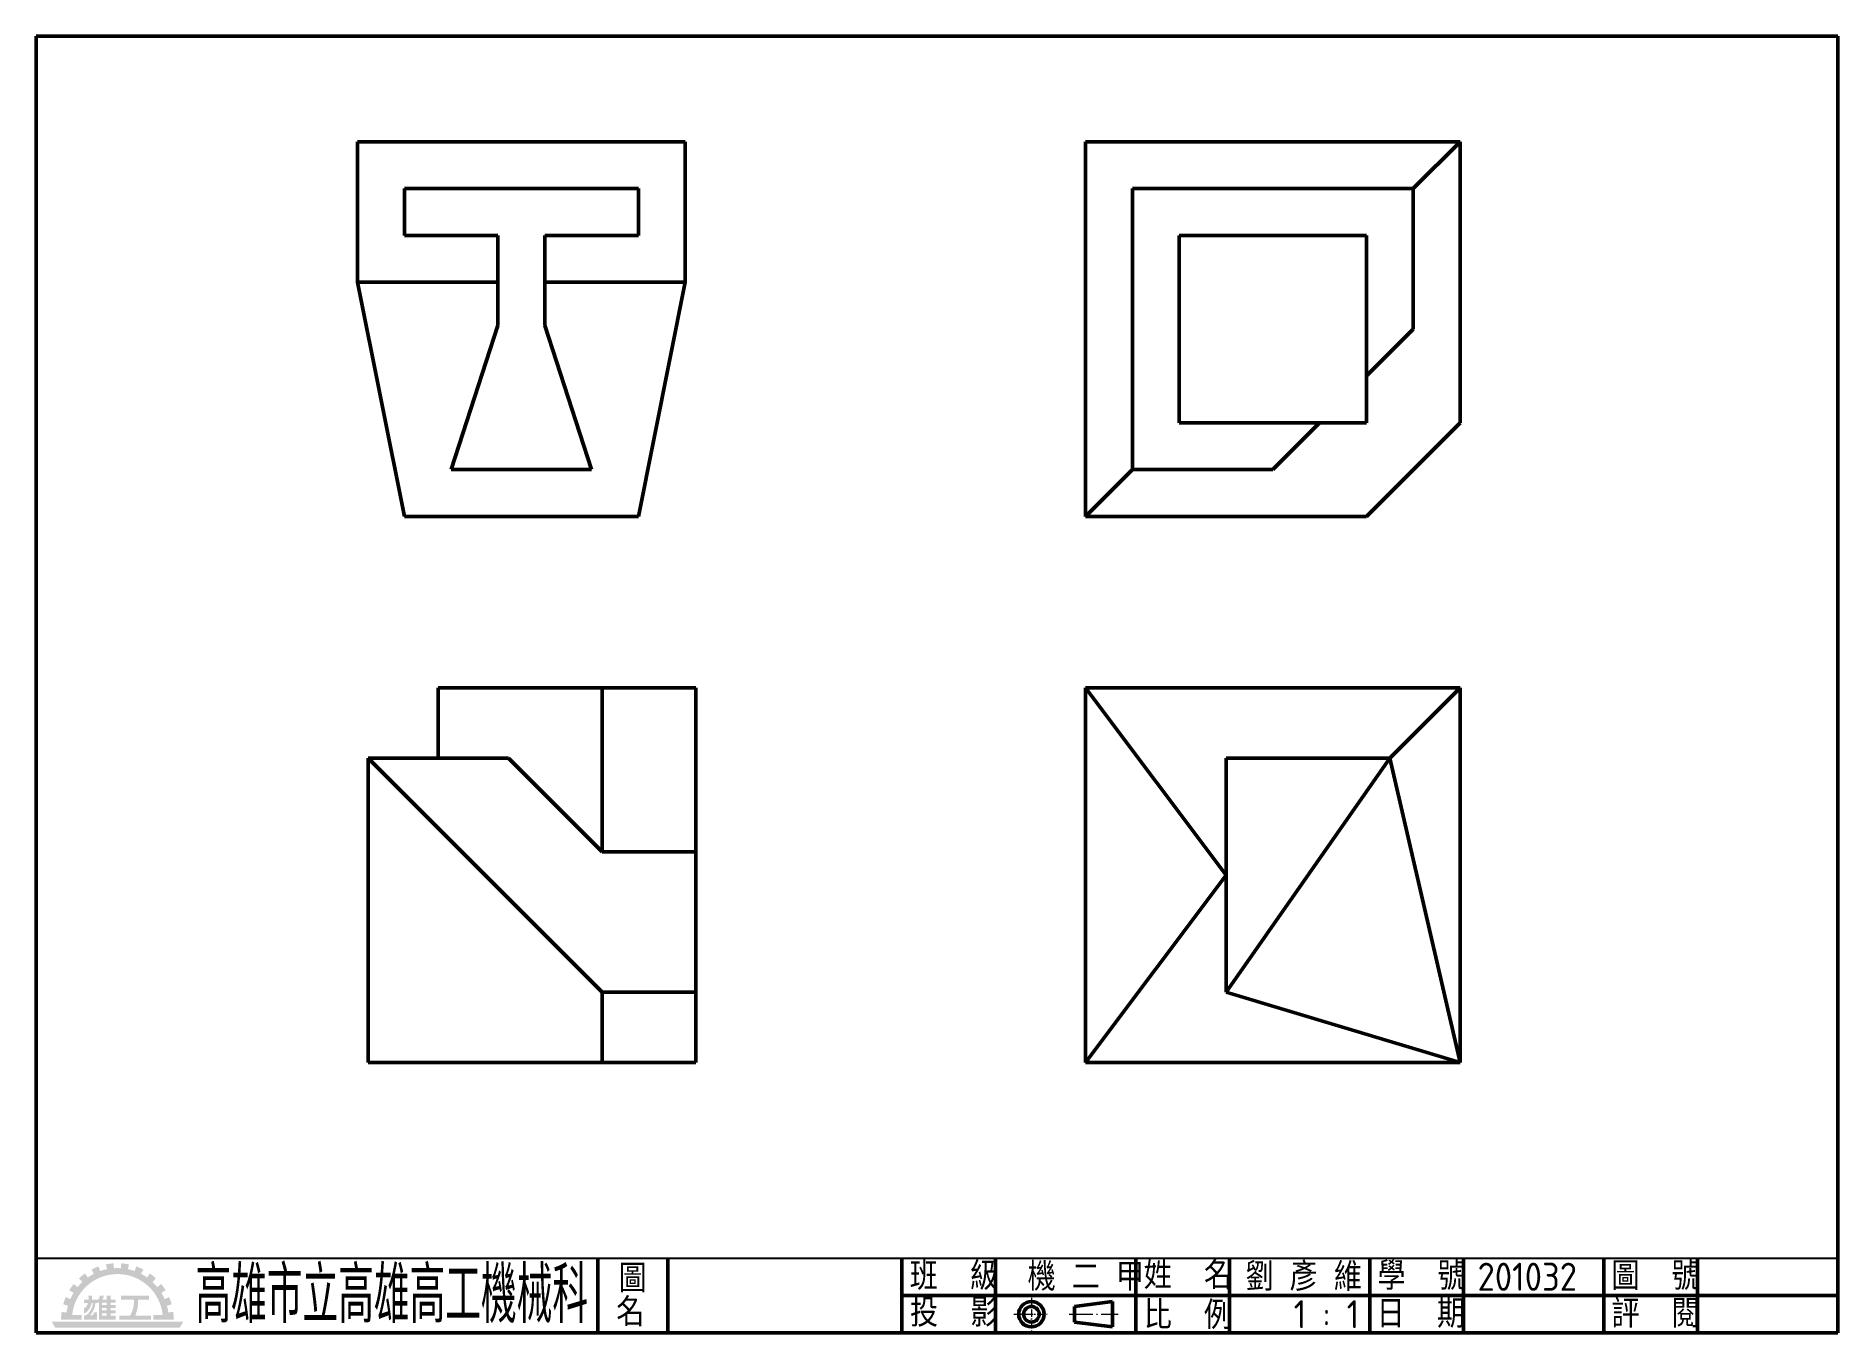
# Model space of a CAD drawing. Extents: x 25 to 410, y 10 to 287.
import ezdxf
from ezdxf.enums import TextEntityAlignment as Align

# ---------------------------------------------------------------- set-up
doc = ezdxf.new("R2010")
doc.units = 0
for name, pattern in [('中心線', [22.2, 20, -1, 0.2, -1]), ('中心線5', [6.8, 5, -0.8, 0.2, -0.8]), ('中心線5偏位', [5.1, 2, -0.5, 0.1, -0.5, 2])]:
    doc.linetypes.add(name, pattern=pattern)
doc.layers.get('0').update_dxf_attribs({"linetype": 'CONTINUOUS'})
for name, color, linetype, lineweight in [('中心線層', 2, '中心線', 18), ('文字層', 6, 'CONTINUOUS', 18), ('輪廓線層', 7, 'CONTINUOUS', 50)]:
    doc.layers.add(name, color=color, linetype=linetype, lineweight=lineweight)
doc.styles.add('CNS', font='isocp.shx', dxfattribs={"bigfont": 'chineset.shx'})

msp = doc.modelspace()

# ---------------------------------------------------------------- hatches: boundary and pattern name
at = {"layer": '文字層'}
h = msp.add_hatch(color=256, dxfattribs=at)
h.paths.add_polyline_path([(47.44, 22.62), (47.93, 23.55, 0.034161), (46.42, 24.21), (46.07, 23.21, 0.034161), (44.63, 23.62), (44.84, 24.65, 0.034161), (43.21, 24.87), (43.14, 23.82, 0.034161), (41.64, 23.82), (41.57, 24.87, 0.034161), (39.94, 24.65), (40.16, 23.62, 0.034161), (38.71, 23.21), (38.36, 24.21, 0.034161), (36.85, 23.55), (37.34, 22.62, 0.034161), (36.06, 21.84), (35.45, 22.7, 0.034161), (34.17, 21.66), (34.9, 20.89, 0.034161), (33.87, 19.8), (33.05, 20.46, 0.034161), (32.11, 19.12), (33.01, 18.57, 0.034161), (32.32, 17.24), (31.35, 17.66, 0.034161), (30.8, 16.11), (31.82, 15.83, 0.034161), (31.51, 14.36), (30.47, 14.5, 0.034161), (30.35, 12.86), (32.68, 12.86), (34.72, 12.86), (34.72, 13.81), (32.72, 13.81, -0.906522), (52.06, 13.81), (50.06, 13.81), (50.06, 12.86), (52.11, 12.86), (54.43, 12.86, 0.034161), (54.32, 14.5), (53.27, 14.36, 0.034161), (52.97, 15.83), (53.98, 16.11, 0.034161), (53.43, 17.66), (52.46, 17.24, 0.034161), (51.77, 18.57), (52.68, 19.12, 0.034161), (51.73, 20.46), (50.91, 19.8, 0.034161), (49.89, 20.89), (50.61, 21.66, 0.034161), (49.33, 22.7), (48.72, 21.84, 0.034161)])
h.paths.add_polyline_path([(56.44, 12.4), (28.35, 12.4), (29.09, 11.13), (55.7, 11.13)])
h.paths.add_polyline_path([(46.77, 16.98, -0.432462), (46.88, 17.09), (49.13, 17.09), (49.13, 17.93), (43.17, 17.93), (43.17, 17.09), (45.82, 17.09, -0.40629), (45.92, 16.99, -0.135568), (45.13, 13.76, -0.271099), (45.03, 13.71), (42.77, 13.71), (42.77, 12.86), (49.53, 12.86), (49.53, 13.71), (46.35, 13.71, -0.534383), (46.25, 13.86, 0.114041)], flags=17)
edge = h.paths.add_edge_path(flags=17)
edge.add_line((42.01, 17.09), (40.96, 17.09))
edge.add_line((40.96, 17.09), (40.96, 17.93))
edge.add_line((40.96, 17.93), (40.11, 17.93))
edge.add_line((40.11, 17.93), (40.11, 17.09))
edge.add_line((40.11, 17.09), (39.19, 17.09))
edge.add_arc((36.66, 18.43), 2.85, 332.0492, 350.0488)
edge.add_line((39.48, 17.93), (38.63, 17.93))
edge.add_arc((37.65, 17.92), 0.98, -69.2817, 0.9854, ccw=False)
edge.add_line((38, 17), (38, 17.09))
edge.add_line((38, 17.09), (36.94, 17.09))
edge.add_spline(control_points=[(36.94, 17.09), (36.94, 17.09), (36.96, 17.37), (36.97, 17.65), (36.97, 17.93)], knot_values=[0, 0, 0, 0, 0.009596, 4.002169, 4.002169, 4.002169, 4.002169], degree=3, periodic=0)
edge.add_line((36.97, 17.93), (36.2, 17.93))
edge.add_spline(control_points=[(36.2, 17.93), (36.21, 17.67), (36.24, 17.39), (36.23, 17.13)], knot_values=[0, 0, 0, 0, 3.800149, 3.800149, 3.800149, 3.800149], degree=3, periodic=0)
edge.add_arc((36.19, 17.13), 0.0422, -90, 0.987, ccw=False)
edge.add_line((36.19, 17.09), (35.25, 17.09))
edge.add_line((35.25, 17.09), (35.25, 16.41))
edge.add_line((35.25, 16.41), (36.06, 16.41))
edge.add_spline(control_points=[(36.06, 16.41), (36.08, 16.33), (35.96, 16.03), (35.73, 15.6), (35.42, 15.32), (35.25, 15.25)], knot_values=[7.330089, 7.330089, 7.330089, 7.330089, 8.570836, 11.570173, 14.124258, 14.124258, 14.124258, 14.124258], degree=3, periodic=0)
edge.add_line((35.25, 15.25), (35.25, 14.18))
edge.add_spline(control_points=[(35.25, 14.18), (35.49, 14.26), (36.03, 14.58), (36.54, 15.35), (36.8, 16.01), (36.87, 16.35), (36.88, 16.41)], knot_values=[7.234919, 7.234919, 7.234919, 7.234919, 10.768334, 15.863247, 20.018265, 20.827203, 20.827203, 20.827203, 20.827203], degree=3, periodic=0)
edge.add_line((36.88, 16.41), (37.15, 16.39))
edge.add_spline(control_points=[(37.15, 16.39), (37.13, 16.05), (36.94, 15.4), (36.48, 14.57), (35.98, 13.88), (35.46, 13.71), (35.25, 13.71)], knot_values=[0, 0, 0, 0, 4.834659, 9.411352, 13.571385, 16.563331, 16.563331, 16.563331, 16.563331], degree=3, periodic=0)
edge.add_line((35.25, 13.71), (35.25, 12.86))
edge.add_line((35.25, 12.86), (38, 12.86))
edge.add_line((38, 12.86), (38, 14.39))
edge.add_line((38, 14.39), (37.39, 14.39))
edge.add_arc((37.39, 14.3), 0.0845, 90, 183.9509)
edge.add_arc((36.68, 14.25), 0.63, -55.8164, 3.9509, ccw=False)
edge.add_line((37.03, 13.73), (36.7, 13.73))
edge.add_arc((36.7, 13.82), 0.0845, 142.6509, 270, ccw=False)
edge.add_spline(control_points=[(36.63, 13.87), (36.8, 14.08), (37.11, 14.58), (37.55, 15.41), (37.64, 16.07), (37.67, 16.41)], knot_values=[0, 0, 0, 0, 3.882648, 8.339679, 13.167216, 13.167216, 13.167216, 13.167216], degree=3, periodic=0)
edge.add_line((37.67, 16.41), (38, 16.41))
edge.add_arc((37.72, 18.15), 1.77, 279.0586, 293.2174)
edge.add_line((38.42, 16.53), (38.42, 12.86))
edge.add_line((38.42, 12.86), (42.01, 12.86))
edge.add_line((42.01, 12.86), (42.01, 13.71))
edge.add_line((42.01, 13.71), (40.96, 13.71))
edge.add_line((40.96, 13.71), (40.96, 14.2))
edge.add_line((40.96, 14.2), (42.01, 14.2))
edge.add_line((42.01, 14.2), (42.01, 14.84))
edge.add_line((42.01, 14.84), (40.96, 14.84))
edge.add_line((40.96, 14.84), (40.96, 15.33))
edge.add_line((40.96, 15.33), (42.01, 15.33))
edge.add_line((42.01, 15.33), (42.01, 15.96))
edge.add_line((42.01, 15.96), (40.96, 15.96))
edge.add_line((40.96, 15.96), (40.96, 16.45))
edge.add_line((40.96, 16.45), (42.01, 16.45))
edge.add_line((42.01, 16.45), (42.01, 17.09))
h.paths.add_polyline_path([(40.11, 16.45), (40.11, 15.96), (39.1, 15.96), (39.1, 16.45)], flags=16)
h.paths.add_polyline_path([(40.11, 15.33), (40.11, 14.84), (39.1, 14.84), (39.1, 15.33)], flags=16)
h.paths.add_polyline_path([(40.11, 14.2), (40.11, 13.71), (39.1, 13.71), (39.1, 14.2)], flags=16)

# ---------------------------------------------------------------- linework, layer by layer
msp.add_line((25, 26), (410, 26))
at = {"layer": '中心線層', "linetype": '中心線5偏位', "ltscale": 0.8}
for p, q in [((237.67, 17.52), (237.67, 10.43)), ((233.93, 14), (241.26, 14))]:
    msp.add_line(p, q, dxfattribs=at)
at = {"layer": '中心線層', "linetype": '中心線5'}
msp.add_line((245.76, 14), (256.21, 14), dxfattribs=at)
at = {"layer": '輪廓線層', "color": 5}
for p, q in [((410, 287), (25, 287)), ((25, 287), (25, 10)), ((410, 10), (410, 287)), ((25, 10), (410, 10))]:
    msp.add_line(p, q, dxfattribs=at)
at = {"layer": '輪廓線層'}
for p, q in [((93.7, 234.41), (93.7, 264.41)), ((93.7, 264.41), (128.7, 264.41)), ((163.7, 264.41), (128.7, 264.41)), ((163.7, 234.41), (163.7, 264.41)), ((249.25, 184.41), (249.25, 264.41)), ((249.25, 264.41), (329.25, 264.41)), ((319.25, 254.41), (329.25, 264.41)), ((329.25, 264.41), (329.25, 204.41)), ((103.7, 244.41), (103.7, 254.41)), ((103.7, 254.41), (128.7, 254.41)), ((153.7, 254.41), (128.7, 254.41)), ((153.7, 244.41), (153.7, 254.41)), ((259.25, 194.41), (259.25, 254.41)), ((259.25, 254.41), (319.25, 254.41)), ((319.25, 254.41), (319.25, 224.41)), ((123.7, 244.41), (103.7, 244.41)), ((123.7, 234.41), (123.7, 244.41)), ((123.7, 234.41), (123.7, 244.41)), ((123.7, 225.19), (123.7, 244.41)), ((133.7, 234.41), (133.7, 244.41)), ((133.7, 244.41), (153.7, 244.41)), ((133.7, 225.19), (133.7, 244.41)), ((269.25, 204.41), (269.25, 244.41)), ((269.25, 244.41), (309.25, 244.41)), ((309.25, 244.41), (309.25, 204.41)), ((103.7, 184.41), (93.7, 234.41)), ((93.7, 234.41), (123.7, 234.41)), ((163.7, 234.41), (133.7, 234.41)), ((153.7, 184.41), (163.7, 234.41)), ((113.7, 194.41), (123.7, 225.19)), ((143.7, 194.41), (133.7, 225.19)), ((309.25, 214.41), (319.25, 224.41)), ((309.25, 204.41), (269.25, 204.41)), ((299.25, 204.41), (289.25, 194.41)), ((309.25, 184.41), (329.25, 204.41)), ((143.7, 194.41), (113.7, 194.41)), ((113.7, 194.41), (143.7, 194.41)), ((249.25, 184.41), (259.25, 194.41)), ((259.25, 194.41), (289.25, 194.41)), ((259.25, 194.41), (269.25, 194.41)), ((128.7, 184.41), (103.7, 184.41)), ((128.7, 184.41), (153.7, 184.41)), ((153.7, 184.41), (143.7, 184.41)), ((249.25, 184.41), (309.25, 184.41)), ((165.95, 147.76), (110.95, 147.76)), ((110.95, 147.76), (110.95, 132.76)), ((145.95, 112.76), (145.95, 147.76)), ((165.95, 67.76), (165.95, 147.76)), ((165.95, 147.76), (165.95, 112.76)), ((329.25, 147.76), (249.25, 147.76)), ((249.25, 147.76), (249.25, 67.76)), ((279.25, 107.76), (249.25, 147.76)), ((329.25, 147.76), (314.25, 132.76)), ((329.25, 67.76), (329.25, 147.76)), ((95.95, 67.76), (95.95, 132.76)), ((95.95, 132.76), (125.95, 132.76)), ((145.95, 82.76), (95.95, 132.76)), ((145.95, 112.76), (125.95, 132.76)), ((314.25, 132.76), (279.25, 132.76)), ((279.25, 132.76), (279.25, 82.76)), ((314.25, 132.76), (279.25, 82.76)), ((329.25, 67.76), (314.25, 132.76)), ((165.95, 112.76), (145.95, 112.76)), ((249.25, 67.76), (279.25, 107.76)), ((145.95, 67.76), (145.95, 82.76)), ((145.95, 82.76), (165.95, 82.76)), ((279.25, 82.76), (329.25, 67.76)), ((95.95, 67.76), (165.95, 67.76)), ((165.95, 67.76), (145.95, 67.76)), ((249.25, 67.76), (329.25, 67.76)), ((246.86, 15.67), (254.99, 16.71)), ((246.86, 15.67), (246.86, 12.33)), ((254.99, 16.71), (254.99, 11.29)), ((246.86, 12.33), (254.99, 11.29))]:
    msp.add_line(p, q, dxfattribs=at)
at = {"layer": '輪廓線層', "color": 4}
for p, q in [((145, 10), (145, 26)), ((160, 10), (160, 26)), ((210, 10), (210, 26)), ((230, 10), (230, 26)), ((260, 10), (260, 26)), ((280, 10), (280, 26)), ((310, 10), (310, 26)), ((330, 10), (330, 26)), ((360, 10), (360, 26)), ((380, 10), (380, 26)), ((210, 18), (410, 18))]:
    msp.add_line(p, q, dxfattribs=at)
at = {"layer": '輪廓線層'}
for radius in [2.71, 1.67]:
    msp.add_circle((237.67, 14), radius, dxfattribs=at)

# ---------------------------------------------------------------- texts
at = {"layer": '文字層', "style": 'CNS', "width": 0.63661}
msp.add_text('高雄市立高雄高工機械科', height=12, dxfattribs=at).set_placement((59.06, 12.13), (142.94, 12.13), align=Align.FIT)
at = {"layer": '文字層', "style": 'CNS'}
for s, p in [('圖', (149.48, 18.67)), ('班  級', (211.66, 19.17)), ('  機 二 甲', (230, 19)), ('姓  名', (261.67, 19.36)), (' 劉 彥 維', (280, 19)), ('學  號', (311.61, 19.19)), ('201032', (333, 19)), ('圖  號', (361.59, 19.18)), ('名', (148.97, 11.45)), ('投  影', (211.73, 11.32)), ('比  例', (261.68, 10.82)), ('    1 : 1', (280, 11)), ('日  期', (311.44, 11.11)), ('評  閱', (361.6, 11.1))]:
    msp.add_text(s, height=6, dxfattribs=at).set_placement(p)

doc.saveas('drawing.dxf')
